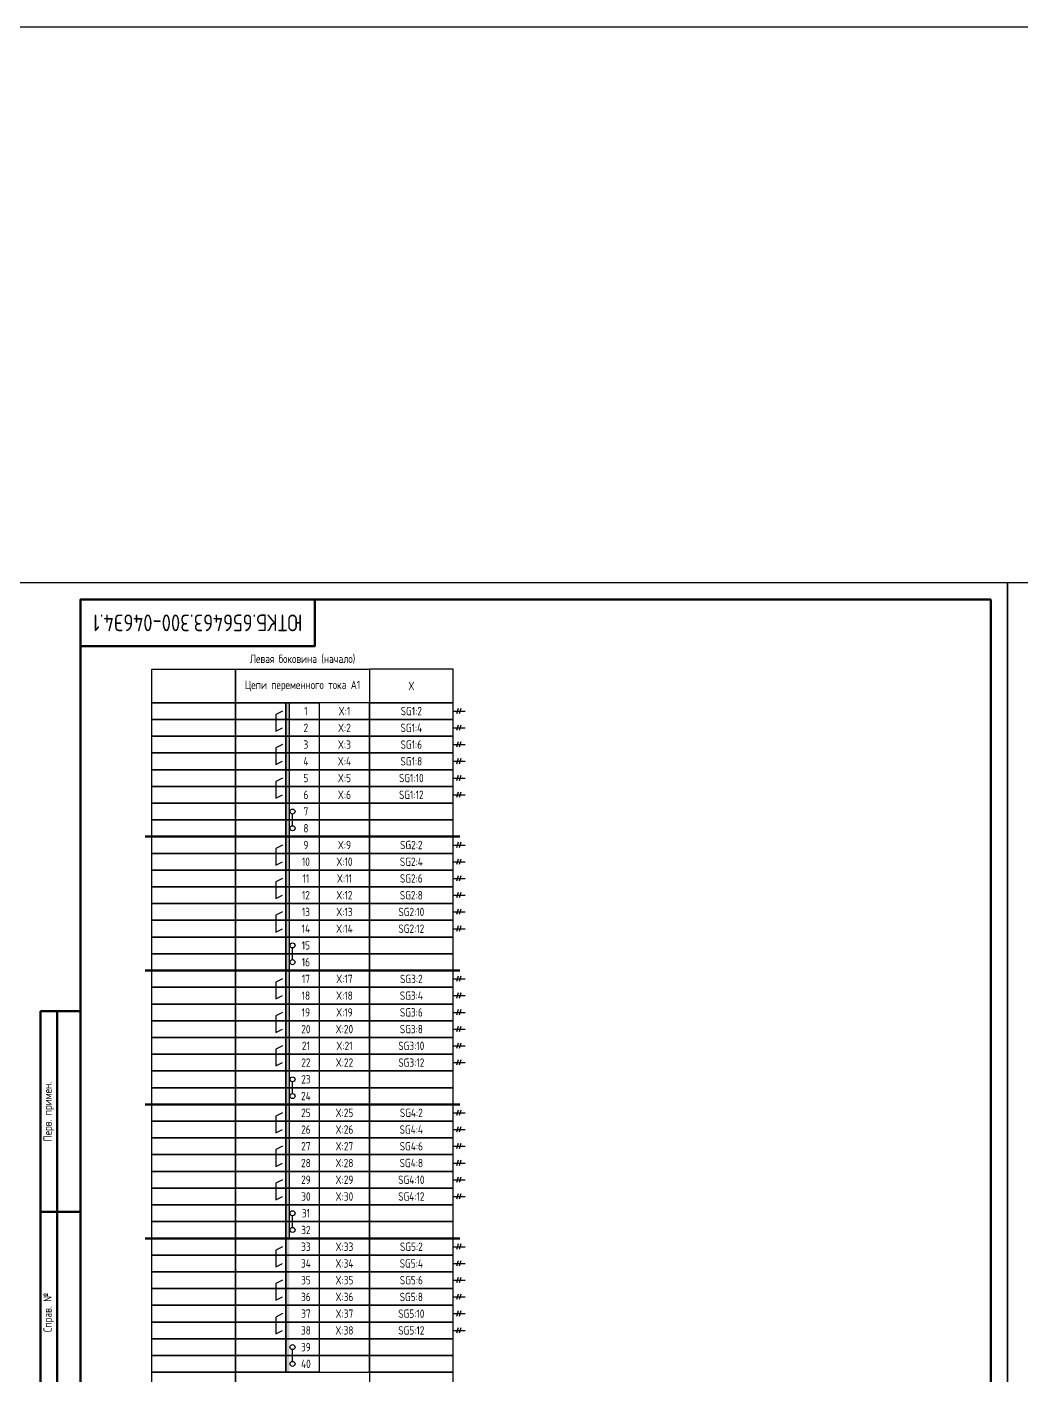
# Model space of a CAD drawing. Header units: millimetres. Extents: x -1117 to 6083, y -90 to 586.
# Drawn here: x 1684 to 1981, y 183.3 to 586 of the extents above; entities that cross this region are included whole.
import ezdxf

# ---------------------------------------------------------------- set-up
doc = ezdxf.new("R2010")
doc.units = ezdxf.units.MM
doc.styles.add('Gost_type_A', font='GOST_A.TTF')

# ---------------------------------------------------------------- blocks, each defined once
blk = doc.blocks.new('Штамп левый верхний')
at = {"lineweight": 50}
for points in [[(-12, 0), (-7, 0), (-7, -60), (-12, -60)], [(-7, 0), (0, 0), (0, -60), (-7, -60)], [(-12, -60), (-7, -60), (-7, -120), (-12, -120)], [(-7, -60), (0, -60), (0, -120), (-7, -120)]]:
    blk.add_lwpolyline(points, close=True, dxfattribs=at)
at = {"char_height": 2.5, "width": 60, "attachment_point": 5, "rotation": 90, "style": 'Gost_type_A'}
for s, insert in [('Перв. примен.', (-9.5, -30)), ('Справ. №', (-9.5, -90))]:
    blk.add_mtext(s, dxfattribs=dict(at, insert=insert))
blk = doc.blocks.new('Штамп угловой верхний')
at = {"lineweight": 50}
blk.add_lwpolyline([(0, 0), (70, 0), (70, -14), (0, -14)], close=True, dxfattribs=at)

msp = doc.modelspace()

# ---------------------------------------------------------------- hatches: boundary and pattern name
h = msp.add_hatch(color=256)
h.dxf.hatch_style = 1
h.paths.add_polyline_path([(1762.34, 384.13), (1761.34, 384.13), (1761.34, 344.13), (1762.34, 344.13)])
h = msp.add_hatch(color=256)
h.dxf.hatch_style = 1
h.paths.add_polyline_path([(1762.34, 344.13), (1761.34, 344.13), (1761.34, 304.13), (1762.34, 304.13)])
h = msp.add_hatch(color=256)
h.dxf.hatch_style = 1
h.paths.add_polyline_path([(1762.34, 304.13), (1761.34, 304.13), (1761.34, 264.13), (1762.34, 264.13)])
h = msp.add_hatch(color=256)
h.dxf.hatch_style = 1
h.paths.add_polyline_path([(1761.34, 184.13), (1762.34, 184.13), (1762.34, 264.13), (1761.34, 264.13)])

# ---------------------------------------------------------------- linework, layer by layer
for p, q in [((1811.34, 381.63), (1814.96, 381.63)), ((1812.88, 382.44), (1812.3, 380.82)), ((1813.67, 382.44), (1813.09, 380.82)), ((1811.34, 376.63), (1814.96, 376.63)), ((1812.88, 377.44), (1812.3, 375.82)), ((1813.67, 377.44), (1813.09, 375.82)), ((1811.34, 371.63), (1814.96, 371.63)), ((1812.88, 372.44), (1812.3, 370.82)), ((1813.67, 372.44), (1813.09, 370.82)), ((1811.34, 366.63), (1814.96, 366.63)), ((1812.88, 367.44), (1812.3, 365.82)), ((1813.67, 367.44), (1813.09, 365.82)), ((1812.88, 362.44), (1812.3, 360.82)), ((1813.67, 362.44), (1813.09, 360.82)), ((1811.34, 361.63), (1814.96, 361.63)), ((1811.34, 356.63), (1814.96, 356.63)), ((1812.88, 357.44), (1812.3, 355.82)), ((1813.67, 357.44), (1813.09, 355.82)), ((1763.34, 347.38), (1763.34, 350.88)), ((1812.88, 342.44), (1812.3, 340.82)), ((1813.67, 342.44), (1813.09, 340.82)), ((1811.34, 341.63), (1814.96, 341.63)), ((1811.34, 336.63), (1814.96, 336.63)), ((1812.88, 337.44), (1812.3, 335.82)), ((1813.67, 337.44), (1813.09, 335.82)), ((1811.34, 331.63), (1814.96, 331.63)), ((1812.88, 332.44), (1812.3, 330.82)), ((1813.67, 332.44), (1813.09, 330.82)), ((1811.34, 326.63), (1814.96, 326.63)), ((1812.88, 327.44), (1812.3, 325.82)), ((1813.67, 327.44), (1813.09, 325.82)), ((1812.88, 322.44), (1812.3, 320.82)), ((1813.67, 322.44), (1813.09, 320.82)), ((1811.34, 321.63), (1814.96, 321.63)), ((1811.34, 316.63), (1814.96, 316.63)), ((1812.88, 317.44), (1812.3, 315.82)), ((1813.67, 317.44), (1813.09, 315.82)), ((1763.34, 307.38), (1763.34, 310.88)), ((1812.88, 302.44), (1812.3, 300.82)), ((1813.67, 302.44), (1813.09, 300.82)), ((1811.34, 301.63), (1814.96, 301.63)), ((1811.34, 296.63), (1814.96, 296.63)), ((1812.88, 297.44), (1812.3, 295.82)), ((1813.67, 297.44), (1813.09, 295.82)), ((1811.34, 291.63), (1814.96, 291.63)), ((1812.88, 292.44), (1812.3, 290.82)), ((1813.67, 292.44), (1813.09, 290.82)), ((1811.34, 286.63), (1814.96, 286.63)), ((1812.88, 287.44), (1812.3, 285.82)), ((1813.67, 287.44), (1813.09, 285.82)), ((1812.88, 282.44), (1812.3, 280.82)), ((1813.67, 282.44), (1813.09, 280.82)), ((1811.34, 281.63), (1814.96, 281.63)), ((1811.34, 276.63), (1814.96, 276.63)), ((1812.88, 277.44), (1812.3, 275.82)), ((1813.67, 277.44), (1813.09, 275.82)), ((1763.34, 267.38), (1763.34, 270.88)), ((1812.88, 262.44), (1812.3, 260.82)), ((1813.67, 262.44), (1813.09, 260.82)), ((1811.34, 261.63), (1814.96, 261.63)), ((1811.34, 256.63), (1814.96, 256.63)), ((1812.88, 257.44), (1812.3, 255.82)), ((1813.67, 257.44), (1813.09, 255.82)), ((1811.34, 251.63), (1814.96, 251.63)), ((1812.88, 252.44), (1812.3, 250.82)), ((1813.67, 252.44), (1813.09, 250.82)), ((1811.34, 246.63), (1814.96, 246.63)), ((1812.88, 247.44), (1812.3, 245.82)), ((1813.67, 247.44), (1813.09, 245.82)), ((1811.34, 241.63), (1814.96, 241.63)), ((1812.88, 242.44), (1812.3, 240.82)), ((1813.67, 242.44), (1813.09, 240.82)), ((1811.34, 236.63), (1814.96, 236.63)), ((1812.88, 237.44), (1812.3, 235.82)), ((1813.67, 237.44), (1813.09, 235.82)), ((1763.34, 227.38), (1763.34, 230.88)), ((1811.34, 221.63), (1814.96, 221.63)), ((1812.88, 222.44), (1812.3, 220.82)), ((1813.67, 222.44), (1813.09, 220.82)), ((1811.34, 216.63), (1814.96, 216.63)), ((1812.88, 217.44), (1812.3, 215.82)), ((1813.67, 217.44), (1813.09, 215.82)), ((1811.34, 211.63), (1814.96, 211.63)), ((1812.88, 212.44), (1812.3, 210.82)), ((1813.67, 212.44), (1813.09, 210.82)), ((1811.34, 206.63), (1814.96, 206.63)), ((1812.88, 207.44), (1812.3, 205.82)), ((1813.67, 207.44), (1813.09, 205.82)), ((1811.34, 201.63), (1814.96, 201.63)), ((1812.88, 202.44), (1812.3, 200.82)), ((1813.67, 202.44), (1813.09, 200.82)), ((1812.88, 197.44), (1812.3, 195.82)), ((1813.67, 197.44), (1813.09, 195.82)), ((1811.34, 196.63), (1814.96, 196.63)), ((1763.34, 187.38), (1763.34, 190.88))]:
    msp.add_line(p, q)
at = {"lineweight": 50}
for p, q in [((1719.34, 344.13), (1813.34, 344.13)), ((1719.34, 304.13), (1813.34, 304.13)), ((1719.34, 264.13), (1813.34, 264.13)), ((1719.34, 224.13), (1813.34, 224.13))]:
    msp.add_line(p, q, dxfattribs=at)
for points in [[(-1117.42, 586), (6083.28, 586), (6083.28, -90), (-1117.42, -90)], [(1977, 420), (1977, 0), (1680, 0), (1680, 420)], [(2274, 420), (2274, 0), (1977, 0), (1977, 420)], [(1721.34, 394.13), (1746.34, 394.13), (1746.34, 384.13), (1721.34, 384.13)], [(1746.34, 394.13), (1786.34, 394.13), (1786.34, 384.13), (1746.34, 384.13)], [(1811.34, 394.13), (1786.34, 394.13), (1786.34, 384.13), (1811.34, 384.13)], [(1721.34, 384.13), (1746.34, 384.13), (1746.34, 379.13), (1721.34, 379.13)], [(1746.34, 384.13), (1761.34, 384.13), (1761.34, 379.13), (1746.34, 379.13)], [(1761.34, 384.13), (1771.34, 384.13), (1771.34, 379.13), (1761.34, 379.13)], [(1786.34, 384.13), (1771.34, 384.13), (1771.34, 379.13), (1786.34, 379.13)], [(1811.34, 384.13), (1786.34, 384.13), (1786.34, 379.13), (1811.34, 379.13)], [(1721.34, 379.13), (1746.34, 379.13), (1746.34, 374.13), (1721.34, 374.13)], [(1746.34, 379.13), (1761.34, 379.13), (1761.34, 374.13), (1746.34, 374.13)], [(1761.34, 379.13), (1771.34, 379.13), (1771.34, 374.13), (1761.34, 374.13)], [(1786.34, 379.13), (1771.34, 379.13), (1771.34, 374.13), (1786.34, 374.13)], [(1811.34, 379.13), (1786.34, 379.13), (1786.34, 374.13), (1811.34, 374.13)], [(1721.34, 374.13), (1746.34, 374.13), (1746.34, 369.13), (1721.34, 369.13)], [(1746.34, 374.13), (1761.34, 374.13), (1761.34, 369.13), (1746.34, 369.13)], [(1761.34, 374.13), (1771.34, 374.13), (1771.34, 369.13), (1761.34, 369.13)], [(1786.34, 374.13), (1771.34, 374.13), (1771.34, 369.13), (1786.34, 369.13)], [(1811.34, 374.13), (1786.34, 374.13), (1786.34, 369.13), (1811.34, 369.13)], [(1721.34, 369.13), (1746.34, 369.13), (1746.34, 364.13), (1721.34, 364.13)], [(1746.34, 369.13), (1761.34, 369.13), (1761.34, 364.13), (1746.34, 364.13)], [(1761.34, 369.13), (1771.34, 369.13), (1771.34, 364.13), (1761.34, 364.13)], [(1786.34, 369.13), (1771.34, 369.13), (1771.34, 364.13), (1786.34, 364.13)], [(1811.34, 369.13), (1786.34, 369.13), (1786.34, 364.13), (1811.34, 364.13)], [(1721.34, 364.13), (1746.34, 364.13), (1746.34, 359.13), (1721.34, 359.13)], [(1746.34, 364.13), (1761.34, 364.13), (1761.34, 359.13), (1746.34, 359.13)], [(1761.34, 364.13), (1771.34, 364.13), (1771.34, 359.13), (1761.34, 359.13)], [(1786.34, 364.13), (1771.34, 364.13), (1771.34, 359.13), (1786.34, 359.13)], [(1811.34, 364.13), (1786.34, 364.13), (1786.34, 359.13), (1811.34, 359.13)], [(1721.34, 359.13), (1746.34, 359.13), (1746.34, 354.13), (1721.34, 354.13)], [(1746.34, 359.13), (1761.34, 359.13), (1761.34, 354.13), (1746.34, 354.13)], [(1761.34, 359.13), (1771.34, 359.13), (1771.34, 354.13), (1761.34, 354.13)], [(1786.34, 359.13), (1771.34, 359.13), (1771.34, 354.13), (1786.34, 354.13)], [(1811.34, 359.13), (1786.34, 359.13), (1786.34, 354.13), (1811.34, 354.13)], [(1721.34, 354.13), (1746.34, 354.13), (1746.34, 349.13), (1721.34, 349.13)], [(1746.34, 354.13), (1761.34, 354.13), (1761.34, 349.13), (1746.34, 349.13)], [(1761.34, 354.13), (1771.34, 354.13), (1771.34, 349.13), (1761.34, 349.13)], [(1786.34, 354.13), (1771.34, 354.13), (1771.34, 349.13), (1786.34, 349.13)], [(1811.34, 354.13), (1786.34, 354.13), (1786.34, 349.13), (1811.34, 349.13)], [(1721.34, 349.13), (1746.34, 349.13), (1746.34, 344.13), (1721.34, 344.13)], [(1746.34, 349.13), (1761.34, 349.13), (1761.34, 344.13), (1746.34, 344.13)], [(1761.34, 349.13), (1771.34, 349.13), (1771.34, 344.13), (1761.34, 344.13)], [(1786.34, 349.13), (1771.34, 349.13), (1771.34, 344.13), (1786.34, 344.13)], [(1811.34, 349.13), (1786.34, 349.13), (1786.34, 344.13), (1811.34, 344.13)], [(1721.34, 344.13), (1746.34, 344.13), (1746.34, 339.13), (1721.34, 339.13)], [(1746.34, 344.13), (1761.34, 344.13), (1761.34, 339.13), (1746.34, 339.13)], [(1761.34, 344.13), (1771.34, 344.13), (1771.34, 339.13), (1761.34, 339.13)], [(1786.34, 344.13), (1771.34, 344.13), (1771.34, 339.13), (1786.34, 339.13)], [(1811.34, 344.13), (1786.34, 344.13), (1786.34, 339.13), (1811.34, 339.13)], [(1721.34, 339.13), (1746.34, 339.13), (1746.34, 334.13), (1721.34, 334.13)], [(1746.34, 339.13), (1761.34, 339.13), (1761.34, 334.13), (1746.34, 334.13)], [(1761.34, 339.13), (1771.34, 339.13), (1771.34, 334.13), (1761.34, 334.13)], [(1786.34, 339.13), (1771.34, 339.13), (1771.34, 334.13), (1786.34, 334.13)], [(1811.34, 339.13), (1786.34, 339.13), (1786.34, 334.13), (1811.34, 334.13)], [(1721.34, 334.13), (1746.34, 334.13), (1746.34, 329.13), (1721.34, 329.13)], [(1746.34, 334.13), (1761.34, 334.13), (1761.34, 329.13), (1746.34, 329.13)], [(1761.34, 334.13), (1771.34, 334.13), (1771.34, 329.13), (1761.34, 329.13)], [(1786.34, 334.13), (1771.34, 334.13), (1771.34, 329.13), (1786.34, 329.13)], [(1811.34, 334.13), (1786.34, 334.13), (1786.34, 329.13), (1811.34, 329.13)], [(1721.34, 329.13), (1746.34, 329.13), (1746.34, 324.13), (1721.34, 324.13)], [(1746.34, 329.13), (1761.34, 329.13), (1761.34, 324.13), (1746.34, 324.13)], [(1761.34, 329.13), (1771.34, 329.13), (1771.34, 324.13), (1761.34, 324.13)], [(1786.34, 329.13), (1771.34, 329.13), (1771.34, 324.13), (1786.34, 324.13)], [(1811.34, 329.13), (1786.34, 329.13), (1786.34, 324.13), (1811.34, 324.13)], [(1721.34, 324.13), (1746.34, 324.13), (1746.34, 319.13), (1721.34, 319.13)], [(1746.34, 324.13), (1761.34, 324.13), (1761.34, 319.13), (1746.34, 319.13)], [(1761.34, 324.13), (1771.34, 324.13), (1771.34, 319.13), (1761.34, 319.13)], [(1786.34, 324.13), (1771.34, 324.13), (1771.34, 319.13), (1786.34, 319.13)], [(1811.34, 324.13), (1786.34, 324.13), (1786.34, 319.13), (1811.34, 319.13)], [(1721.34, 319.13), (1746.34, 319.13), (1746.34, 314.13), (1721.34, 314.13)], [(1746.34, 319.13), (1761.34, 319.13), (1761.34, 314.13), (1746.34, 314.13)], [(1761.34, 319.13), (1771.34, 319.13), (1771.34, 314.13), (1761.34, 314.13)], [(1786.34, 319.13), (1771.34, 319.13), (1771.34, 314.13), (1786.34, 314.13)], [(1811.34, 319.13), (1786.34, 319.13), (1786.34, 314.13), (1811.34, 314.13)], [(1721.34, 314.13), (1746.34, 314.13), (1746.34, 309.13), (1721.34, 309.13)], [(1746.34, 314.13), (1761.34, 314.13), (1761.34, 309.13), (1746.34, 309.13)], [(1761.34, 314.13), (1771.34, 314.13), (1771.34, 309.13), (1761.34, 309.13)], [(1786.34, 314.13), (1771.34, 314.13), (1771.34, 309.13), (1786.34, 309.13)], [(1811.34, 314.13), (1786.34, 314.13), (1786.34, 309.13), (1811.34, 309.13)], [(1721.34, 309.13), (1746.34, 309.13), (1746.34, 304.13), (1721.34, 304.13)], [(1746.34, 309.13), (1761.34, 309.13), (1761.34, 304.13), (1746.34, 304.13)], [(1761.34, 309.13), (1771.34, 309.13), (1771.34, 304.13), (1761.34, 304.13)], [(1786.34, 309.13), (1771.34, 309.13), (1771.34, 304.13), (1786.34, 304.13)], [(1811.34, 309.13), (1786.34, 309.13), (1786.34, 304.13), (1811.34, 304.13)], [(1721.34, 304.13), (1746.34, 304.13), (1746.34, 299.13), (1721.34, 299.13)], [(1746.34, 304.13), (1761.34, 304.13), (1761.34, 299.13), (1746.34, 299.13)], [(1761.34, 304.13), (1771.34, 304.13), (1771.34, 299.13), (1761.34, 299.13)], [(1786.34, 304.13), (1771.34, 304.13), (1771.34, 299.13), (1786.34, 299.13)], [(1811.34, 304.13), (1786.34, 304.13), (1786.34, 299.13), (1811.34, 299.13)], [(1721.34, 299.13), (1746.34, 299.13), (1746.34, 294.13), (1721.34, 294.13)], [(1746.34, 299.13), (1761.34, 299.13), (1761.34, 294.13), (1746.34, 294.13)], [(1761.34, 299.13), (1771.34, 299.13), (1771.34, 294.13), (1761.34, 294.13)], [(1786.34, 299.13), (1771.34, 299.13), (1771.34, 294.13), (1786.34, 294.13)], [(1811.34, 299.13), (1786.34, 299.13), (1786.34, 294.13), (1811.34, 294.13)], [(1721.34, 294.13), (1746.34, 294.13), (1746.34, 289.13), (1721.34, 289.13)], [(1746.34, 294.13), (1761.34, 294.13), (1761.34, 289.13), (1746.34, 289.13)], [(1761.34, 294.13), (1771.34, 294.13), (1771.34, 289.13), (1761.34, 289.13)], [(1786.34, 294.13), (1771.34, 294.13), (1771.34, 289.13), (1786.34, 289.13)], [(1811.34, 294.13), (1786.34, 294.13), (1786.34, 289.13), (1811.34, 289.13)], [(1721.34, 289.13), (1746.34, 289.13), (1746.34, 284.13), (1721.34, 284.13)], [(1746.34, 289.13), (1761.34, 289.13), (1761.34, 284.13), (1746.34, 284.13)], [(1761.34, 289.13), (1771.34, 289.13), (1771.34, 284.13), (1761.34, 284.13)], [(1786.34, 289.13), (1771.34, 289.13), (1771.34, 284.13), (1786.34, 284.13)], [(1811.34, 289.13), (1786.34, 289.13), (1786.34, 284.13), (1811.34, 284.13)], [(1721.34, 284.13), (1746.34, 284.13), (1746.34, 279.13), (1721.34, 279.13)], [(1746.34, 284.13), (1761.34, 284.13), (1761.34, 279.13), (1746.34, 279.13)], [(1761.34, 284.13), (1771.34, 284.13), (1771.34, 279.13), (1761.34, 279.13)], [(1786.34, 284.13), (1771.34, 284.13), (1771.34, 279.13), (1786.34, 279.13)], [(1811.34, 284.13), (1786.34, 284.13), (1786.34, 279.13), (1811.34, 279.13)], [(1721.34, 279.13), (1746.34, 279.13), (1746.34, 274.13), (1721.34, 274.13)], [(1746.34, 279.13), (1761.34, 279.13), (1761.34, 274.13), (1746.34, 274.13)], [(1761.34, 279.13), (1771.34, 279.13), (1771.34, 274.13), (1761.34, 274.13)], [(1786.34, 279.13), (1771.34, 279.13), (1771.34, 274.13), (1786.34, 274.13)], [(1811.34, 279.13), (1786.34, 279.13), (1786.34, 274.13), (1811.34, 274.13)], [(1721.34, 274.13), (1746.34, 274.13), (1746.34, 269.13), (1721.34, 269.13)], [(1746.34, 274.13), (1761.34, 274.13), (1761.34, 269.13), (1746.34, 269.13)], [(1761.34, 274.13), (1771.34, 274.13), (1771.34, 269.13), (1761.34, 269.13)], [(1786.34, 274.13), (1771.34, 274.13), (1771.34, 269.13), (1786.34, 269.13)], [(1811.34, 274.13), (1786.34, 274.13), (1786.34, 269.13), (1811.34, 269.13)], [(1721.34, 269.13), (1746.34, 269.13), (1746.34, 264.13), (1721.34, 264.13)], [(1746.34, 269.13), (1761.34, 269.13), (1761.34, 264.13), (1746.34, 264.13)], [(1761.34, 269.13), (1771.34, 269.13), (1771.34, 264.13), (1761.34, 264.13)], [(1786.34, 269.13), (1771.34, 269.13), (1771.34, 264.13), (1786.34, 264.13)], [(1811.34, 269.13), (1786.34, 269.13), (1786.34, 264.13), (1811.34, 264.13)], [(1721.34, 264.13), (1746.34, 264.13), (1746.34, 259.13), (1721.34, 259.13)], [(1746.34, 264.13), (1761.34, 264.13), (1761.34, 259.13), (1746.34, 259.13)], [(1761.34, 264.13), (1771.34, 264.13), (1771.34, 259.13), (1761.34, 259.13)], [(1786.34, 264.13), (1771.34, 264.13), (1771.34, 259.13), (1786.34, 259.13)], [(1811.34, 264.13), (1786.34, 264.13), (1786.34, 259.13), (1811.34, 259.13)], [(1721.34, 259.13), (1746.34, 259.13), (1746.34, 254.13), (1721.34, 254.13)], [(1746.34, 259.13), (1761.34, 259.13), (1761.34, 254.13), (1746.34, 254.13)], [(1761.34, 259.13), (1771.34, 259.13), (1771.34, 254.13), (1761.34, 254.13)], [(1786.34, 259.13), (1771.34, 259.13), (1771.34, 254.13), (1786.34, 254.13)], [(1811.34, 259.13), (1786.34, 259.13), (1786.34, 254.13), (1811.34, 254.13)], [(1721.34, 254.13), (1746.34, 254.13), (1746.34, 249.13), (1721.34, 249.13)], [(1746.34, 254.13), (1761.34, 254.13), (1761.34, 249.13), (1746.34, 249.13)], [(1761.34, 254.13), (1771.34, 254.13), (1771.34, 249.13), (1761.34, 249.13)], [(1786.34, 254.13), (1771.34, 254.13), (1771.34, 249.13), (1786.34, 249.13)], [(1811.34, 254.13), (1786.34, 254.13), (1786.34, 249.13), (1811.34, 249.13)], [(1721.34, 249.13), (1746.34, 249.13), (1746.34, 244.13), (1721.34, 244.13)], [(1746.34, 249.13), (1761.34, 249.13), (1761.34, 244.13), (1746.34, 244.13)], [(1761.34, 249.13), (1771.34, 249.13), (1771.34, 244.13), (1761.34, 244.13)], [(1786.34, 249.13), (1771.34, 249.13), (1771.34, 244.13), (1786.34, 244.13)], [(1811.34, 249.13), (1786.34, 249.13), (1786.34, 244.13), (1811.34, 244.13)], [(1721.34, 244.13), (1746.34, 244.13), (1746.34, 239.13), (1721.34, 239.13)], [(1746.34, 244.13), (1761.34, 244.13), (1761.34, 239.13), (1746.34, 239.13)], [(1761.34, 244.13), (1771.34, 244.13), (1771.34, 239.13), (1761.34, 239.13)], [(1786.34, 244.13), (1771.34, 244.13), (1771.34, 239.13), (1786.34, 239.13)], [(1811.34, 244.13), (1786.34, 244.13), (1786.34, 239.13), (1811.34, 239.13)], [(1721.34, 239.13), (1746.34, 239.13), (1746.34, 234.13), (1721.34, 234.13)], [(1746.34, 239.13), (1761.34, 239.13), (1761.34, 234.13), (1746.34, 234.13)], [(1761.34, 239.13), (1771.34, 239.13), (1771.34, 234.13), (1761.34, 234.13)], [(1786.34, 239.13), (1771.34, 239.13), (1771.34, 234.13), (1786.34, 234.13)], [(1811.34, 239.13), (1786.34, 239.13), (1786.34, 234.13), (1811.34, 234.13)], [(1721.34, 234.13), (1746.34, 234.13), (1746.34, 229.13), (1721.34, 229.13)], [(1746.34, 234.13), (1761.34, 234.13), (1761.34, 229.13), (1746.34, 229.13)], [(1761.34, 234.13), (1771.34, 234.13), (1771.34, 229.13), (1761.34, 229.13)], [(1786.34, 234.13), (1771.34, 234.13), (1771.34, 229.13), (1786.34, 229.13)], [(1811.34, 234.13), (1786.34, 234.13), (1786.34, 229.13), (1811.34, 229.13)], [(1721.34, 229.13), (1746.34, 229.13), (1746.34, 224.13), (1721.34, 224.13)], [(1746.34, 229.13), (1761.34, 229.13), (1761.34, 224.13), (1746.34, 224.13)], [(1761.34, 229.13), (1771.34, 229.13), (1771.34, 224.13), (1761.34, 224.13)], [(1786.34, 229.13), (1771.34, 229.13), (1771.34, 224.13), (1786.34, 224.13)], [(1811.34, 229.13), (1786.34, 229.13), (1786.34, 224.13), (1811.34, 224.13)], [(1721.34, 224.13), (1746.34, 224.13), (1746.34, 219.13), (1721.34, 219.13)], [(1746.34, 224.13), (1761.34, 224.13), (1761.34, 219.13), (1746.34, 219.13)], [(1761.34, 224.13), (1771.34, 224.13), (1771.34, 219.13), (1761.34, 219.13)], [(1786.34, 224.13), (1771.34, 224.13), (1771.34, 219.13), (1786.34, 219.13)], [(1811.34, 224.13), (1786.34, 224.13), (1786.34, 219.13), (1811.34, 219.13)], [(1721.34, 219.13), (1746.34, 219.13), (1746.34, 214.13), (1721.34, 214.13)], [(1746.34, 219.13), (1761.34, 219.13), (1761.34, 214.13), (1746.34, 214.13)], [(1761.34, 219.13), (1771.34, 219.13), (1771.34, 214.13), (1761.34, 214.13)], [(1786.34, 219.13), (1771.34, 219.13), (1771.34, 214.13), (1786.34, 214.13)], [(1811.34, 219.13), (1786.34, 219.13), (1786.34, 214.13), (1811.34, 214.13)], [(1721.34, 214.13), (1746.34, 214.13), (1746.34, 209.13), (1721.34, 209.13)], [(1746.34, 214.13), (1761.34, 214.13), (1761.34, 209.13), (1746.34, 209.13)], [(1761.34, 214.13), (1771.34, 214.13), (1771.34, 209.13), (1761.34, 209.13)], [(1786.34, 214.13), (1771.34, 214.13), (1771.34, 209.13), (1786.34, 209.13)], [(1811.34, 214.13), (1786.34, 214.13), (1786.34, 209.13), (1811.34, 209.13)], [(1721.34, 209.13), (1746.34, 209.13), (1746.34, 204.13), (1721.34, 204.13)], [(1746.34, 209.13), (1761.34, 209.13), (1761.34, 204.13), (1746.34, 204.13)], [(1761.34, 209.13), (1771.34, 209.13), (1771.34, 204.13), (1761.34, 204.13)], [(1786.34, 209.13), (1771.34, 209.13), (1771.34, 204.13), (1786.34, 204.13)], [(1811.34, 209.13), (1786.34, 209.13), (1786.34, 204.13), (1811.34, 204.13)], [(1721.34, 204.13), (1746.34, 204.13), (1746.34, 199.13), (1721.34, 199.13)], [(1746.34, 204.13), (1761.34, 204.13), (1761.34, 199.13), (1746.34, 199.13)], [(1761.34, 204.13), (1771.34, 204.13), (1771.34, 199.13), (1761.34, 199.13)], [(1786.34, 204.13), (1771.34, 204.13), (1771.34, 199.13), (1786.34, 199.13)], [(1811.34, 204.13), (1786.34, 204.13), (1786.34, 199.13), (1811.34, 199.13)], [(1721.34, 199.13), (1746.34, 199.13), (1746.34, 194.13), (1721.34, 194.13)], [(1746.34, 199.13), (1761.34, 199.13), (1761.34, 194.13), (1746.34, 194.13)], [(1761.34, 199.13), (1771.34, 199.13), (1771.34, 194.13), (1761.34, 194.13)], [(1786.34, 199.13), (1771.34, 199.13), (1771.34, 194.13), (1786.34, 194.13)], [(1811.34, 199.13), (1786.34, 199.13), (1786.34, 194.13), (1811.34, 194.13)], [(1721.34, 194.13), (1746.34, 194.13), (1746.34, 189.13), (1721.34, 189.13)], [(1746.34, 194.13), (1761.34, 194.13), (1761.34, 189.13), (1746.34, 189.13)], [(1761.34, 194.13), (1771.34, 194.13), (1771.34, 189.13), (1761.34, 189.13)], [(1786.34, 194.13), (1771.34, 194.13), (1771.34, 189.13), (1786.34, 189.13)], [(1811.34, 194.13), (1786.34, 194.13), (1786.34, 189.13), (1811.34, 189.13)], [(1721.34, 189.13), (1746.34, 189.13), (1746.34, 184.13), (1721.34, 184.13)], [(1746.34, 189.13), (1761.34, 189.13), (1761.34, 184.13), (1746.34, 184.13)], [(1761.34, 189.13), (1771.34, 189.13), (1771.34, 184.13), (1761.34, 184.13)], [(1786.34, 189.13), (1771.34, 189.13), (1771.34, 184.13), (1786.34, 184.13)], [(1811.34, 189.13), (1786.34, 189.13), (1786.34, 184.13), (1811.34, 184.13)], [(1721.34, 184.13), (1746.34, 184.13), (1746.34, 174.13), (1721.34, 174.13)], [(1746.34, 184.13), (1786.34, 184.13), (1786.34, 174.13), (1746.34, 174.13)], [(1811.34, 184.13), (1786.34, 184.13), (1786.34, 174.13), (1811.34, 174.13)]]:
    msp.add_lwpolyline(points, close=True)
msp.add_lwpolyline([(1972, 415), (1972, 5), (1700, 5), (1700, 415)], close=True, dxfattribs=at)
for points in [[(1761.34, 344.13), (1761.34, 384.13), (1762.34, 384.13), (1762.34, 344.13)], [(1760.34, 381.63), (1758.34, 380.63), (1758.34, 375.63), (1760.34, 376.63)], [(1760.34, 371.63), (1758.34, 370.63), (1758.34, 365.63), (1760.34, 366.63)], [(1760.34, 361.63), (1758.34, 360.63), (1758.34, 355.63), (1760.34, 356.63)], [(1761.34, 304.13), (1761.34, 344.13), (1762.34, 344.13), (1762.34, 304.13)], [(1760.34, 341.63), (1758.34, 340.63), (1758.34, 335.63), (1760.34, 336.63)], [(1760.34, 331.63), (1758.34, 330.63), (1758.34, 325.63), (1760.34, 326.63)], [(1760.34, 321.63), (1758.34, 320.63), (1758.34, 315.63), (1760.34, 316.63)], [(1761.34, 264.13), (1761.34, 304.13), (1762.34, 304.13), (1762.34, 264.13)], [(1760.34, 301.63), (1758.34, 300.63), (1758.34, 295.63), (1760.34, 296.63)], [(1760.34, 291.63), (1758.34, 290.63), (1758.34, 285.63), (1760.34, 286.63)], [(1760.34, 281.63), (1758.34, 280.63), (1758.34, 275.63), (1760.34, 276.63)], [(1761.34, 224.13), (1761.34, 264.13), (1762.34, 264.13), (1762.34, 224.13)], [(1760.34, 261.63), (1758.34, 260.63), (1758.34, 255.63), (1760.34, 256.63)], [(1760.34, 251.63), (1758.34, 250.63), (1758.34, 245.63), (1760.34, 246.63)], [(1760.34, 241.63), (1758.34, 240.63), (1758.34, 235.63), (1760.34, 236.63)], [(1760.34, 221.63), (1758.34, 220.63), (1758.34, 215.63), (1760.34, 216.63)], [(1760.34, 211.63), (1758.34, 210.63), (1758.34, 205.63), (1760.34, 206.63)], [(1760.34, 201.63), (1758.34, 200.63), (1758.34, 195.63), (1760.34, 196.63)]]:
    msp.add_lwpolyline(points)
for centre in [(1763.34, 351.63), (1763.34, 346.63), (1763.34, 311.63), (1763.34, 306.63), (1763.34, 271.63), (1763.34, 266.63), (1763.34, 231.63), (1763.34, 226.63), (1763.34, 191.63), (1763.34, 186.63)]:
    msp.add_circle(centre, 0.75)

# ---------------------------------------------------------------- block references
msp.add_blockref('Штамп угловой верхний', (1700, 415))
at = {"color": 1}
msp.add_blockref('Штамп левый верхний', (1700, 292), dxfattribs=at)

# ---------------------------------------------------------------- texts
at = {"insert": (1735, 408), "char_height": 5, "width": 70, "attachment_point": 5, "rotation": 180, "style": 'Gost_type_A'}
msp.add_mtext('ЮТКБ.656463.300-046Э4.1', dxfattribs=at)
at = {"char_height": 2.5, "attachment_point": 5, "style": 'Gost_type_A'}
for s, insert, width in [('Левая боковина (начало)', (1766.34, 397.13), 90), ('Цепи переменного тока А1', (1766.34, 389.13), 40), ('X', (1798.84, 389.13), 25), ('SG1:2', (1798.84, 381.63), 25), ('SG1:4', (1798.84, 376.63), 25), ('SG1:6', (1798.84, 371.63), 25), ('SG1:8', (1798.84, 366.63), 25), ('SG1:10', (1798.84, 361.63), 25), ('SG1:12', (1798.84, 356.63), 25), ('SG2:2', (1798.84, 341.63), 25), ('SG2:4', (1798.84, 336.63), 25), ('SG2:6', (1798.84, 331.63), 25), ('SG2:8', (1798.84, 326.63), 25), ('SG2:10', (1798.84, 321.63), 25), ('SG2:12', (1798.84, 316.63), 25), ('SG3:2', (1798.84, 301.63), 25), ('SG3:4', (1798.84, 296.63), 25), ('SG3:6', (1798.84, 291.63), 25), ('SG3:8', (1798.84, 286.63), 25), ('SG3:10', (1798.84, 281.63), 25), ('SG3:12', (1798.84, 276.63), 25), ('SG4:2', (1798.84, 261.63), 25), ('SG4:4', (1798.84, 256.63), 25), ('SG4:6', (1798.84, 251.63), 25), ('SG4:8', (1798.84, 246.63), 25), ('SG4:10', (1798.84, 241.63), 25), ('SG4:12', (1798.84, 236.63), 25), ('SG5:2', (1798.84, 221.63), 25), ('SG5:4', (1798.84, 216.63), 25), ('SG5:6', (1798.84, 211.63), 25), ('SG5:8', (1798.84, 206.63), 25), ('SG5:10', (1798.84, 201.63), 25), ('SG5:12', (1798.84, 196.63), 25)]:
    msp.add_mtext(s, dxfattribs=dict(at, insert=insert, width=width))
at = {"ltscale": 10, "char_height": 2.5, "attachment_point": 5, "style": 'Gost_type_A'}
for s, insert, width in [('1', (1767.34, 381.63), 8), ('X:1', (1778.84, 381.63), 15), ('2', (1767.34, 376.63), 8), ('X:2', (1778.84, 376.63), 15), ('3', (1767.34, 371.63), 8), ('X:3', (1778.84, 371.63), 15), ('4', (1767.34, 366.63), 8), ('X:4', (1778.84, 366.63), 15), ('5', (1767.34, 361.63), 8), ('X:5', (1778.84, 361.63), 15), ('6', (1767.34, 356.63), 8), ('X:6', (1778.84, 356.63), 15), ('7', (1767.34, 351.63), 8), ('8', (1767.34, 346.63), 8), ('9', (1767.34, 341.63), 8), ('X:9', (1778.84, 341.63), 15), ('10', (1767.34, 336.63), 8), ('X:10', (1778.84, 336.63), 15), ('11', (1767.34, 331.63), 8), ('X:11', (1778.84, 331.63), 15), ('12', (1767.34, 326.63), 8), ('X:12', (1778.84, 326.63), 15), ('13', (1767.34, 321.63), 8), ('X:13', (1778.84, 321.63), 15), ('14', (1767.34, 316.63), 8), ('X:14', (1778.84, 316.63), 15), ('15', (1767.34, 311.63), 8), ('16', (1767.34, 306.63), 8), ('17', (1767.34, 301.63), 8), ('X:17', (1778.84, 301.63), 15), ('18', (1767.34, 296.63), 8), ('X:18', (1778.84, 296.63), 15), ('19', (1767.34, 291.63), 8), ('X:19', (1778.84, 291.63), 15), ('20', (1767.34, 286.63), 8), ('X:20', (1778.84, 286.63), 15), ('21', (1767.34, 281.63), 8), ('X:21', (1778.84, 281.63), 15), ('22', (1767.34, 276.63), 8), ('X:22', (1778.84, 276.63), 15), ('23', (1767.34, 271.63), 8), ('24', (1767.34, 266.63), 8), ('25', (1767.34, 261.63), 8), ('X:25', (1778.84, 261.63), 15), ('26', (1767.34, 256.63), 8), ('X:26', (1778.84, 256.63), 15), ('27', (1767.34, 251.63), 8), ('X:27', (1778.84, 251.63), 15), ('28', (1767.34, 246.63), 8), ('X:28', (1778.84, 246.63), 15), ('29', (1767.34, 241.63), 8), ('X:29', (1778.84, 241.63), 15), ('30', (1767.34, 236.63), 8), ('X:30', (1778.84, 236.63), 15), ('31', (1767.34, 231.63), 8), ('32', (1767.34, 226.63), 8), ('33', (1767.34, 221.63), 8), ('X:33', (1778.84, 221.63), 15), ('34', (1767.34, 216.63), 8), ('X:34', (1778.84, 216.63), 15), ('35', (1767.34, 211.63), 8), ('X:35', (1778.84, 211.63), 15), ('36', (1767.34, 206.63), 8), ('X:36', (1778.84, 206.63), 15), ('37', (1767.34, 201.63), 8), ('X:37', (1778.84, 201.63), 15), ('38', (1767.34, 196.63), 8), ('X:38', (1778.84, 196.63), 15), ('39', (1767.34, 191.63), 8), ('40', (1767.34, 186.63), 8)]:
    msp.add_mtext(s, dxfattribs=dict(at, insert=insert, width=width))

doc.saveas('drawing.dxf')
